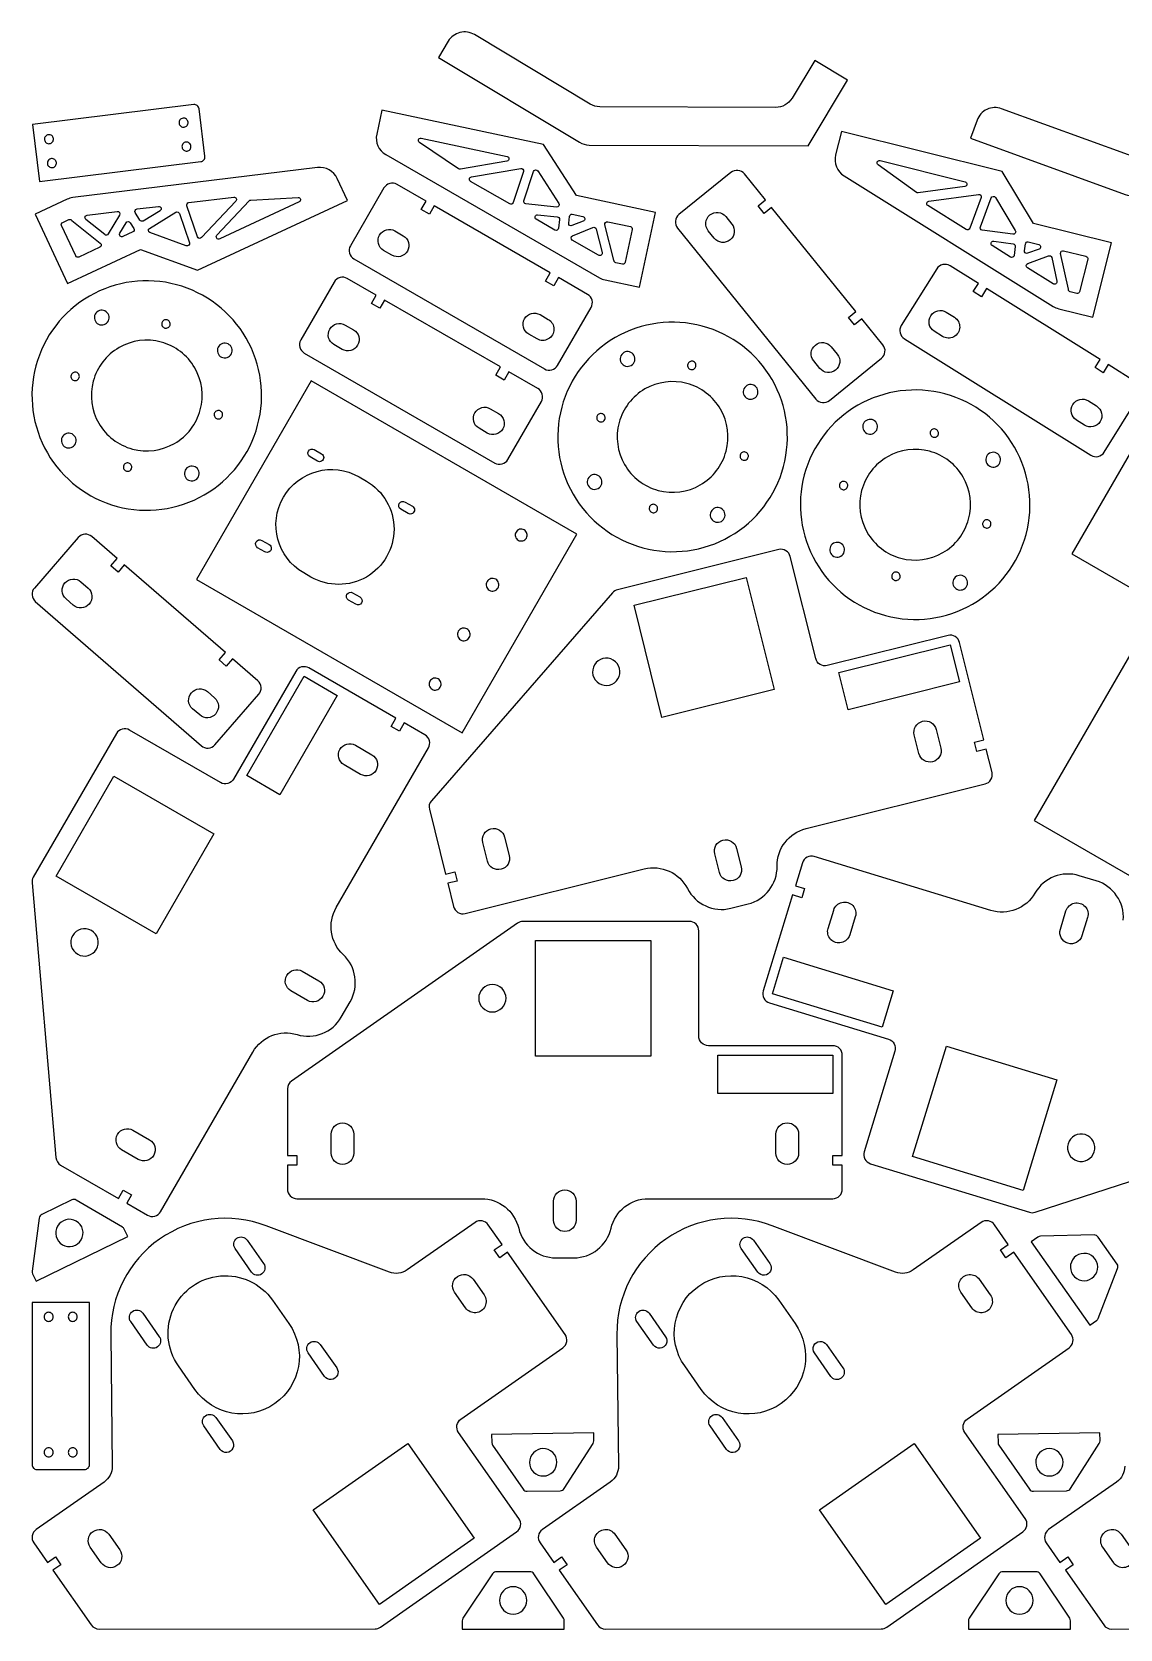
# Model space of a CAD drawing. Extents: x 1 to 47, y 1 to 42.8.
# Drawn here: x 1 to 29.43, y 1 to 42.76 of the extents above; entities that cross this region are included whole.
import ezdxf

# ---------------------------------------------------------------- set-up
doc = ezdxf.new("R2010")
doc.units = 0
doc.layers.get('0').update_dxf_attribs({"linetype": 'CONTINUOUS'})

msp = doc.modelspace()

# ---------------------------------------------------------------- linework, layer by layer
for points in [[(15.303, 39.871, 0.135229), (15.558, 39.799), (21.279, 39.78), (22.309, 41.494), (21.452, 42.009), (20.86, 41.025, -0.264187), (20.43, 40.783), (15.837, 40.798, -0.135229), (15.581, 40.87), (12.561, 42.685, 0.414214), (11.875, 42.513), (11.617, 42.085)], [(29.563, 38.51, 0.135229), (29.828, 38.489), (35.447, 39.561), (36.131, 41.44), (35.191, 41.782), (34.799, 40.704, -0.264187), (34.423, 40.383), (29.911, 39.522, -0.135229), (29.647, 39.544), (26.335, 40.749, 0.414214), (25.694, 40.45), (25.523, 39.98)], [(5.365, 40.746, 0.414214), (5.226, 40.855), (1.014, 40.338), (1.197, 38.849), (5.409, 39.366, 0.414214), (5.517, 39.505)], [(10.006, 40.086, 0.325034), (10.245, 39.549), (15.827, 36.33, 0.078598), (15.972, 36.274), (16.873, 36.082), (17.289, 38.039), (15.231, 38.476), (14.365, 39.81), (10.138, 40.709)], [(4.945, 40.501, 0.414214), (4.842, 40.369, 0.414214), (4.974, 40.267, 0.414214), (5.077, 40.398, 0.414214)], [(21.999, 39.539, 0.325034), (22.22, 38.994), (27.685, 35.582, 0.078598), (27.829, 35.521), (28.722, 35.298), (29.206, 37.239), (27.165, 37.748), (26.346, 39.111), (22.153, 40.157)], [(1.428, 40.069, 0.414214), (1.325, 39.938, 0.414214), (1.457, 39.835, 0.414214), (1.56, 39.966, 0.414214)], [(5.022, 39.876, 0.414214), (4.919, 39.744, 0.414214), (5.051, 39.641, 0.414214), (5.153, 39.773, 0.414214)], [(11.17, 39.978), (13.412, 39.502, -0.825776), (13.409, 39.379), (12.193, 39.169, -0.192603), (12.148, 39.179), (11.122, 39.865, -0.825776)], [(1.505, 39.444, 0.414214), (1.402, 39.312, 0.414214), (1.534, 39.21, 0.414214), (1.636, 39.341, 0.414214)], [(23.159, 39.391), (25.382, 38.836, -0.825776), (25.376, 38.714), (24.153, 38.546, -0.192603), (24.108, 38.557), (23.107, 39.279, -0.825776)], [(8.974, 38.927, 0.325034), (8.46, 39.212), (2.065, 38.424, 0.078598), (1.915, 38.381), (1.08, 37.992), (1.926, 36.179), (3.832, 37.068), (5.327, 36.524), (9.243, 38.35)], [(12.48, 38.965), (13.771, 39.188, -0.566507), (13.841, 39.107), (13.572, 38.294, -0.475117), (13.482, 38.259), (12.46, 38.849, -0.701639)], [(14.216, 39.121), (14.767, 38.274, -0.629433), (14.708, 38.177), (13.904, 38.258, -0.480048), (13.851, 38.34), (14.105, 39.107, -0.62898)], [(23.197, 34.224, 0.414214), (23.234, 34.575), (22.683, 35.255), (22.489, 35.098), (22.331, 35.292), (22.526, 35.45), (20.323, 38.17), (20.129, 38.012), (19.971, 38.207), (20.166, 38.364), (19.615, 39.044, 0.414214), (19.263, 39.081), (17.903, 37.98, 0.414214), (17.866, 37.628), (21.485, 33.159, 0.414214), (21.837, 33.122)], [(6.324, 38.333), (5.427, 37.378, -0.566507), (5.322, 37.401), (5.048, 38.212, -0.475117), (5.099, 38.294), (6.27, 38.438, -0.701639)], [(7.98, 38.312), (5.903, 37.344, -0.825776), (5.831, 37.443), (6.676, 38.343, -0.192603), (6.718, 38.362), (7.95, 38.431, -0.825776)], [(15.608, 35.554, 0.414214), (15.517, 35.895), (14.759, 36.333), (14.634, 36.116), (14.417, 36.241), (14.542, 36.458), (11.511, 38.208), (11.386, 37.991), (11.17, 38.116), (11.295, 38.333), (10.537, 38.77, 0.414214), (10.195, 38.679), (9.32, 37.163, 0.414214), (9.412, 36.821), (14.392, 33.946, 0.414214), (14.733, 34.038)], [(24.433, 38.332), (25.731, 38.51, -0.566507), (25.798, 38.426), (25.501, 37.624, -0.475117), (25.409, 37.592), (24.408, 38.217, -0.701639)], [(26.173, 38.428), (26.694, 37.562, -0.629433), (26.632, 37.468), (25.831, 37.576, -0.480048), (25.781, 37.66), (26.061, 38.417, -0.62898)], [(2.437, 37.966), (3.226, 38.063, -0.624399), (3.287, 37.969), (2.991, 37.475, -0.455339), (2.899, 37.458), (2.406, 37.855, -0.662834)], [(4.345, 38.081), (3.904, 37.813, -0.414214), (3.818, 37.834), (3.698, 38.032, -0.544232), (3.743, 38.127), (4.305, 38.196, -0.808155)], [(5.031, 37.164), (4.082, 37.509, -0.629433), (4.07, 37.621), (4.761, 38.041, -0.480048), (4.853, 38.007), (5.112, 37.242, -0.62898)], [(19.286, 37.734, -1), (18.827, 37.362), (18.67, 37.557, -1), (19.129, 37.928)], [(2.029, 37.838, 0.027645), (2.039, 37.829), (2.784, 37.23, -0.555307), (2.771, 37.125), (2.224, 36.87, -0.414214), (2.141, 36.9), (1.771, 37.693, -0.412327), (1.801, 37.776), (1.958, 37.851, -0.317837)], [(3.295, 37.495), (3.458, 37.768, -0.56492), (3.565, 37.769), (3.658, 37.615, -0.446533), (3.631, 37.526), (3.375, 37.406, -0.739278)], [(10.699, 37.429, -1), (10.404, 36.918), (10.188, 37.043, -1), (10.483, 37.554)], [(14.212, 37.976), (14.726, 37.924, -0.414214), (14.782, 37.856), (14.759, 37.625, -0.544232), (14.665, 37.577), (14.175, 37.86, -0.808155)], [(15.404, 37.811), (15.109, 37.692, -0.56492), (15.023, 37.756), (15.041, 37.934, -0.446533), (15.116, 37.989), (15.393, 37.93, -0.739278)], [(15.805, 36.919), (15.117, 37.316, -0.624399), (15.125, 37.428), (15.658, 37.645, -0.455339), (15.742, 37.602), (15.897, 36.989, -0.662834)], [(16.208, 36.775, 0.027645), (16.205, 36.789), (15.971, 37.715, -0.555307), (16.045, 37.792), (16.635, 37.666, -0.414214), (16.683, 37.592), (16.501, 36.736, -0.412327), (16.427, 36.688), (16.257, 36.723, -0.317837)], [(26.129, 37.284), (26.641, 37.214, -0.414214), (26.694, 37.144), (26.663, 36.913, -0.544232), (26.568, 36.869), (26.088, 37.169, -0.808155)], [(27.314, 37.077), (27.015, 36.968, -0.56492), (26.932, 37.035), (26.956, 37.213, -0.446533), (27.033, 37.265), (27.308, 37.197, -0.739278)], [(27.684, 36.172), (27.01, 36.593, -0.624399), (27.022, 36.704), (27.562, 36.902, -0.455339), (27.645, 36.857), (27.778, 36.238, -0.662834)], [(28.082, 36.014, 0.027645), (28.08, 36.028), (27.878, 36.962, -0.555307), (27.954, 37.036), (28.539, 36.89, -0.414214), (28.585, 36.814), (28.373, 35.964, -0.412327), (28.298, 35.919), (28.129, 35.96, -0.317837)], [(14.309, 33.093, 0.414214), (14.217, 33.434), (13.46, 33.872), (13.335, 33.655), (13.118, 33.78), (13.243, 33.997), (10.212, 35.747), (10.087, 35.53), (9.871, 35.655), (9.996, 35.872), (9.238, 36.309, 0.414214), (8.896, 36.218), (8.021, 34.702, 0.414214), (8.113, 34.361), (13.092, 31.486, 0.414214), (13.434, 31.577)], [(29.943, 33.251, 0.414214), (29.863, 33.595), (29.121, 34.059), (28.988, 33.847), (28.776, 33.98), (28.909, 34.192), (25.941, 36.046), (25.808, 35.834), (25.596, 35.967), (25.729, 36.179), (24.987, 36.642, 0.414214), (24.642, 36.563), (23.715, 35.079, 0.414214), (23.794, 34.734), (28.671, 31.687, 0.414214), (29.015, 31.767)], [(2.498, 35.848, 0.414214), (1.4, 31.75, 0.414214), (5.498, 30.652, 0.414214), (6.596, 34.75, 0.414214)], [(2.724, 35.456, 0.414214), (2.654, 35.192, 0.414214), (2.917, 35.121, 0.414214), (2.988, 35.385, 0.414214)], [(4.444, 35.217, 0.414214), (4.404, 35.066, 0.414214), (4.554, 35.026, 0.414214), (4.595, 35.176, 0.414214)], [(9.4, 34.969, -1), (9.105, 34.457), (8.888, 34.582, -1), (9.184, 35.094)], [(14.491, 35.24, -1), (14.196, 34.729), (13.979, 34.854, -1), (14.274, 35.365)], [(16.238, 34.765, 0.414214), (15.14, 30.667, 0.414214), (19.238, 29.569, 0.414214), (20.336, 33.667, 0.414214)], [(25.102, 35.297, -1), (24.789, 34.796), (24.577, 34.929, -1), (24.89, 35.429)], [(3.274, 34.504, 0.414214), (2.744, 32.526, 0.414214), (4.722, 31.996, 0.414214), (5.252, 33.974, 0.414214)], [(5.94, 34.594, 0.414214), (5.869, 34.33, 0.414214), (6.133, 34.26, 0.414214), (6.204, 34.523, 0.414214)], [(16.465, 34.373, 0.414214), (16.394, 34.109, 0.414214), (16.658, 34.039, 0.414214), (16.728, 34.302, 0.414214)], [(22.041, 34.332, -1), (21.583, 33.96), (21.425, 34.154, -1), (21.884, 34.526)], [(2.071, 33.847, 0.414214), (2.031, 33.696, 0.414214), (2.181, 33.656, 0.414214), (2.222, 33.806, 0.414214)], [(18.185, 34.134, 0.414214), (18.144, 33.984, 0.414214), (18.295, 33.943, 0.414214), (18.335, 34.094, 0.414214)], [(17.014, 33.421, 0.414214), (16.485, 31.444, 0.414214), (18.462, 30.914, 0.414214), (18.992, 32.891, 0.414214)], [(19.68, 33.511, 0.414214), (19.61, 33.248, 0.414214), (19.873, 33.177, 0.414214), (19.944, 33.441, 0.414214)], [(22.577, 32.994, 0.414214), (21.479, 28.896, 0.414214), (25.577, 27.798, 0.414214), (26.675, 31.896, 0.414214)], [(28.815, 32.977, -1), (28.502, 32.476), (28.29, 32.609, -1), (28.603, 33.11)], [(5.814, 32.844, 0.414214), (5.774, 32.693, 0.414214), (5.924, 32.653, 0.414214), (5.965, 32.803, 0.414214)], [(13.192, 32.78, -1), (12.896, 32.268), (12.68, 32.393, -1), (12.975, 32.905)], [(15.812, 32.764, 0.414214), (15.771, 32.614, 0.414214), (15.922, 32.573, 0.414214), (15.962, 32.724, 0.414214)], [(22.803, 32.601, 0.414214), (22.733, 32.338, 0.414214), (22.996, 32.267, 0.414214), (23.067, 32.531, 0.414214)], [(1.863, 32.24, 0.414214), (1.792, 31.976, 0.414214), (2.056, 31.906, 0.414214), (2.126, 32.169, 0.414214)], [(24.523, 32.362, 0.414214), (24.483, 32.212, 0.414214), (24.633, 32.172, 0.414214), (24.673, 32.322, 0.414214)], [(8.376, 31.836), (8.566, 31.726, -1), (8.456, 31.535), (8.265, 31.645, -1)], [(19.555, 31.761, 0.414214), (19.514, 31.611, 0.414214), (19.665, 31.571, 0.414214), (19.705, 31.721, 0.414214)], [(23.353, 31.649, 0.414214), (22.823, 29.672, 0.414214), (24.8, 29.142, 0.414214), (25.33, 31.119, 0.414214)], [(26.019, 31.74, 0.414214), (25.948, 31.476, 0.414214), (26.212, 31.405, 0.414214), (26.283, 31.669, 0.414214)], [(3.442, 31.474, 0.414214), (3.401, 31.323, 0.414214), (3.552, 31.283, 0.414214), (3.592, 31.433, 0.414214)], [(5.078, 31.378, 0.414214), (5.008, 31.115, 0.414214), (5.271, 31.044, 0.414214), (5.342, 31.308, 0.414214)], [(8.289, 28.505), (8.098, 28.615, -1), (9.546, 31.122), (9.736, 31.012, -1)], [(15.603, 31.157, 0.414214), (15.532, 30.894, 0.414214), (15.796, 30.823, 0.414214), (15.867, 31.087, 0.414214)], [(22.15, 30.992, 0.414214), (22.11, 30.842, 0.414214), (22.26, 30.802, 0.414214), (22.3, 30.952, 0.414214)], [(10.939, 30.356, -1), (10.829, 30.165), (10.638, 30.275, -1), (10.748, 30.466)], [(17.182, 30.391, 0.414214), (17.141, 30.241, 0.414214), (17.292, 30.201, 0.414214), (17.332, 30.351, 0.414214)], [(18.819, 30.296, 0.414214), (18.748, 30.032, 0.414214), (19.012, 29.961, 0.414214), (19.082, 30.225, 0.414214)], [(13.647, 29.681, 0.414214), (13.704, 29.468, 0.414214), (13.918, 29.525, 0.414214), (13.86, 29.738, 0.414214)], [(25.893, 29.989, 0.414214), (25.853, 29.839, 0.414214), (26.003, 29.799, 0.414214), (26.043, 29.949, 0.414214)], [(6.926, 25.438, 0.414214), (6.901, 25.79), (6.241, 26.364), (6.077, 26.176), (5.888, 26.34), (6.052, 26.528), (3.411, 28.825), (3.247, 28.636), (3.058, 28.8), (3.222, 28.989), (2.562, 29.563, 0.414214), (2.209, 29.538), (1.061, 28.217, 0.414214), (1.085, 27.865), (5.425, 24.092, 0.414214), (5.778, 24.117)], [(7.196, 29.353, -1), (7.086, 29.162), (6.895, 29.272, -1), (7.005, 29.463)], [(12.107, 20.557), (11.864, 20.497), (12.015, 19.89, 0.414214), (12.318, 19.708), (16.994, 20.874, -0.348756), (18.127, 20.359, 0.348756), (19.259, 19.844), (19.711, 19.957, 0.348756), (20.469, 20.943, -0.348756), (21.227, 21.929), (25.903, 23.095, 0.414214), (26.085, 23.398), (25.933, 24.004), (25.691, 23.944), (25.63, 24.187), (25.873, 24.247), (25.238, 26.794, 0.414214), (24.935, 26.976), (21.781, 26.19, -0.414214), (21.478, 26.372), (20.813, 29.04, 0.414214), (20.51, 29.222), (16.297, 28.172, 0.153714), (16.169, 28.094), (11.436, 22.657, 0.244906), (11.382, 22.432), (11.804, 20.739), (12.046, 20.8)], [(21.942, 29.386, 0.414214), (21.871, 29.122, 0.414214), (22.135, 29.051, 0.414214), (22.205, 29.315, 0.414214)], [(2.465, 28.216, -1), (2.078, 27.77), (1.889, 27.934, -1), (2.277, 28.38)], [(12.889, 28.387, 0.414214), (12.949, 28.16, 0.414214), (13.176, 28.221, 0.414214), (13.115, 28.448, 0.414214)], [(23.52, 28.619, 0.414214), (23.48, 28.469, 0.414214), (23.63, 28.429, 0.414214), (23.671, 28.579, 0.414214)], [(25.157, 28.524, 0.414214), (25.087, 28.26, 0.414214), (25.35, 28.19, 0.414214), (25.421, 28.453, 0.414214)], [(9.378, 28.093), (9.569, 27.983, -1), (9.459, 27.792), (9.268, 27.902, -1)], [(12.139, 27.088, 0.414214), (12.199, 26.861, 0.414214), (12.426, 26.922, 0.414214), (12.365, 27.149, 0.414214)], [(16.351, 26.114, 0.414214), (15.918, 26.374, 0.414214), (15.657, 25.941, 0.414214), (16.091, 25.681, 0.414214)], [(3.6, 12.349), (3.475, 12.133), (4.016, 11.82, 0.414214), (4.358, 11.912), (6.767, 16.085, -0.348756), (7.924, 16.542, 0.348756), (9.081, 16.999), (9.314, 17.402, 0.348756), (9.131, 18.633, -0.348756), (8.948, 19.863), (11.358, 24.036, 0.414214), (11.266, 24.378), (10.725, 24.69), (10.6, 24.474), (10.383, 24.599), (10.508, 24.815), (8.235, 26.128, 0.414214), (7.893, 26.036), (6.268, 23.222, -0.414214), (5.927, 23.13), (3.545, 24.505, 0.414214), (3.204, 24.414), (1.033, 20.654, 0.153714), (1, 20.507), (1.623, 13.325, 0.244906), (1.747, 13.13), (3.258, 12.258), (3.383, 12.474)], [(5.769, 25.344, -1), (5.382, 24.898), (5.193, 25.062, -1), (5.581, 25.508)], [(11.397, 25.784, 0.414214), (11.454, 25.571, 0.414214), (11.668, 25.628, 0.414214), (11.61, 25.841, 0.414214)], [(24.627, 24.518), (24.748, 24.032, -1), (24.175, 23.89), (24.054, 24.375, -1)], [(9.448, 24.107), (9.881, 23.857, -1), (9.586, 23.345), (9.153, 23.595, -1)], [(13.35, 21.706), (13.471, 21.221, -1), (12.898, 21.078), (12.777, 21.563, -1)], [(19.412, 21.411), (19.533, 20.926, -1), (18.96, 20.783), (18.839, 21.268, -1)], [(21.802, 19.32), (21.948, 19.798, -1), (22.513, 19.625), (22.367, 19.147, -1)], [(27.872, 19.297), (28.018, 19.775, -1), (28.583, 19.602), (28.436, 19.124, -1)], [(2.551, 19.263, 0.414214), (2.062, 19.132, 0.414214), (2.193, 18.643, 0.414214), (2.682, 18.774, 0.414214)], [(7.923, 13.127), (7.673, 13.127), (7.673, 12.502, 0.414214), (7.923, 12.252), (12.742, 12.252, -0.348756), (13.716, 11.478, 0.348756), (14.69, 10.705), (15.156, 10.705, 0.348756), (16.13, 11.478, -0.348756), (17.104, 12.252), (21.923, 12.252, 0.414214), (22.173, 12.502), (22.173, 13.127), (21.923, 13.127), (21.923, 13.377), (22.173, 13.377), (22.173, 16.002, 0.414214), (21.923, 16.252), (18.673, 16.252, -0.414214), (18.423, 16.502), (18.423, 19.252, 0.414214), (18.173, 19.502), (13.832, 19.502, 0.153714), (13.688, 19.457), (7.78, 15.326, 0.244906), (7.673, 15.121), (7.673, 13.377), (7.923, 13.377)], [(8.061, 18.198), (8.494, 17.948, -1), (8.198, 17.436), (7.765, 17.686, -1)], [(13.386, 17.492, 0.414214), (13.028, 17.849, 0.414214), (12.671, 17.492, 0.414214), (13.028, 17.134, 0.414214)], [(9.407, 13.941), (9.407, 13.441, -1), (8.817, 13.441), (8.817, 13.941, -1)], [(21.03, 13.941), (21.03, 13.441, -1), (20.439, 13.441), (20.439, 13.941, -1)], [(3.637, 14.042), (4.07, 13.792, -1), (3.775, 13.28), (3.342, 13.53, -1)], [(28.074, 13.689, 0.414214), (28.311, 13.242, 0.414214), (28.757, 13.48, 0.414214), (28.52, 13.926, 0.414214)], [(3.41, 11.457, 0.148069), (3.36, 11.51), (2.154, 12.215, 0.250765), (2.036, 12.22), (1.258, 11.84, 0.250765), (1.188, 11.744), (1.001, 10.359, 0.148069), (1.013, 10.288), (1.106, 10.097), (3.503, 11.266)], [(15.219, 12.188), (15.219, 11.688, -1), (14.628, 11.688), (14.628, 12.188, -1)], [(13.425, 10.853), (13.22, 10.709), (13.077, 10.914), (13.282, 11.057), (12.923, 11.569, 0.414214), (12.575, 11.631), (10.8, 10.388, -0.24781), (10.337, 10.33), (7.114, 11.546, 0.528048), (3.055, 8.704), (3.095, 5.259, -0.24781), (2.882, 4.844), (1.107, 3.601, 0.414214), (1.046, 3.253), (1.404, 2.741), (1.609, 2.884), (1.752, 2.679), (1.547, 2.536), (2.548, 1.107, 0.244911), (2.753, 1), (9.962, 1.006, 0.15371), (10.106, 1.051), (13.662, 3.541, 0.414214), (13.723, 3.889), (12.146, 6.142, -0.414214), (12.207, 6.49), (14.869, 8.354, 0.414214), (14.931, 8.702)], [(2.297, 11.513, 0.414214), (1.819, 11.677, 0.414214), (1.654, 11.199, 0.414214), (2.132, 11.035, 0.414214)], [(26.654, 10.853), (26.449, 10.709), (26.305, 10.914), (26.51, 11.057), (26.152, 11.569, 0.414214), (25.803, 11.631), (24.028, 10.388, -0.24781), (23.565, 10.33), (20.342, 11.546, 0.528048), (16.283, 8.704), (16.324, 5.259, -0.24781), (16.11, 4.844), (14.335, 3.601, 0.414214), (14.274, 3.253), (14.632, 2.741), (14.837, 2.884), (14.981, 2.679), (14.776, 2.536), (15.777, 1.107, 0.244911), (15.982, 1), (23.191, 1.006, 0.15371), (23.334, 1.051), (26.89, 3.541, 0.414214), (26.951, 3.889), (25.374, 6.142, -0.414214), (25.436, 6.49), (28.098, 8.354, 0.414214), (28.159, 8.702)], [(28.815, 9.064, 0.148069), (28.86, 9.121), (29.368, 10.423, 0.250765), (29.354, 10.541), (28.857, 11.25, 0.250765), (28.752, 11.303), (27.355, 11.271, 0.148069), (27.286, 11.249), (27.112, 11.127), (28.642, 8.943)], [(7.052, 10.553, -1), (6.735, 10.332), (6.306, 10.947, -1), (6.622, 11.168)], [(20.28, 10.553, -1), (19.964, 10.332), (19.534, 10.947, -1), (19.85, 11.168)], [(28.696, 10.172, 0.414214), (28.784, 10.67, 0.414214), (28.286, 10.758, 0.414214), (28.198, 10.26, 0.414214)], [(4.826, 7.878, -1), (7.283, 9.599), (7.714, 8.985, -1), (5.256, 7.264)], [(12.328, 9.396), (12.041, 9.806, -1), (12.525, 10.144), (12.812, 9.735, -1)], [(18.054, 7.878, -1), (20.512, 9.599), (20.942, 8.985, -1), (18.484, 7.264)], [(25.556, 9.396), (25.27, 9.806, -1), (25.753, 10.144), (26.04, 9.735, -1)], [(2.375, 5.173, 0.414214), (2.5, 5.298), (2.5, 9.541), (1, 9.541), (1, 5.298, 0.414214), (1.125, 5.173)], [(1.553, 9.163, 0.414214), (1.435, 9.281, 0.414214), (1.317, 9.163, 0.414214), (1.435, 9.045, 0.414214)], [(2.183, 9.163, 0.414214), (2.065, 9.281, 0.414214), (1.947, 9.163, 0.414214), (2.065, 9.045, 0.414214)], [(4.325, 8.644, -1), (4.008, 8.423), (3.578, 9.037, -1), (3.895, 9.259)], [(17.553, 8.644, -1), (17.237, 8.423), (16.807, 9.037, -1), (17.123, 9.259)], [(8.961, 7.826, -1), (8.645, 7.605), (8.215, 8.219, -1), (8.531, 8.44)], [(22.19, 7.826, -1), (21.873, 7.605), (21.443, 8.219, -1), (21.759, 8.44)], [(6.234, 5.917, -1), (5.918, 5.696), (5.488, 6.31, -1), (5.804, 6.531)], [(19.462, 5.917, -1), (19.146, 5.696), (18.716, 6.31, -1), (19.032, 6.531)], [(13.014, 5.874, 0.148069), (13.036, 5.805), (13.831, 4.656, 0.250765), (13.936, 4.602), (14.802, 4.618, 0.250765), (14.905, 4.675), (15.66, 5.851, 0.148069), (15.68, 5.921), (15.676, 6.133), (13.01, 6.086)], [(26.242, 5.874, 0.148069), (26.264, 5.805), (27.06, 4.656, 0.250765), (27.165, 4.602), (28.031, 4.618, 0.250765), (28.134, 4.675), (28.889, 5.851, 0.148069), (28.908, 5.921), (28.905, 6.133), (26.238, 6.086)], [(1.553, 5.62, 0.414214), (1.435, 5.738, 0.414214), (1.317, 5.62, 0.414214), (1.435, 5.502, 0.414214)], [(2.183, 5.62, 0.414214), (2.065, 5.738, 0.414214), (1.947, 5.62, 0.414214), (2.065, 5.502, 0.414214)], [(13.999, 5.354, 0.414214), (14.362, 5.002, 0.414214), (14.714, 5.366, 0.414214), (14.35, 5.717, 0.414214)], [(27.227, 5.354, 0.414214), (27.591, 5.002, 0.414214), (27.942, 5.366, 0.414214), (27.578, 5.717, 0.414214)], [(2.808, 2.73), (2.521, 3.139, -1), (3.005, 3.478), (3.292, 3.069, -1)], [(16.036, 2.73), (15.749, 3.139, -1), (16.233, 3.478), (16.52, 3.069, -1)], [(29.265, 2.73), (28.978, 3.139, -1), (29.462, 3.478), (29.748, 3.069, -1)], [(14.907, 1.212, 0.148069), (14.886, 1.281), (14.111, 2.444, 0.250765), (14.007, 2.5), (13.14, 2.5, 0.250765), (13.036, 2.444), (12.261, 1.281, 0.148069), (12.24, 1.212), (12.24, 1), (14.907, 1)], [(13.931, 1.75, 0.414214), (13.573, 2.108, 0.414214), (13.216, 1.75, 0.414214), (13.573, 1.392, 0.414214)], [(28.135, 1.212, 0.148069), (28.114, 1.281), (27.339, 2.444, 0.250765), (27.235, 2.5), (26.369, 2.5, 0.250765), (26.265, 2.444), (25.489, 1.281, 0.148069), (25.469, 1.212), (25.469, 1), (28.135, 1)], [(27.159, 1.75, 0.414214), (26.802, 2.108, 0.414214), (26.444, 1.75, 0.414214), (26.802, 1.392, 0.414214)]]:
    msp.add_lwpolyline(points, format="xyb", close=True)
for points in [[(35.114, 25.101), (38.114, 30.297), (31.172, 34.305), (28.172, 29.109)], [(12.24, 24.432), (15.24, 29.628), (8.298, 33.636), (5.298, 28.44)], [(16.73, 27.765), (19.661, 28.495), (20.391, 25.565), (17.461, 24.834)], [(27.187, 22.139), (34.332, 18.014), (37.332, 23.21), (30.187, 27.335)], [(22.084, 26.008), (24.995, 26.734), (25.237, 25.763), (22.326, 25.037)], [(6.61, 23.313), (8.11, 25.911), (8.976, 25.411), (7.476, 22.813)], [(1.627, 20.682), (3.137, 23.298), (5.752, 21.788), (4.242, 19.172)], [(14.153, 19.002), (17.173, 19.002), (17.173, 15.982), (14.153, 15.982)], [(23.214, 16.733), (20.345, 17.61), (20.637, 18.566), (23.506, 17.689)], [(18.923, 16.002), (21.923, 16.002), (21.923, 15.002), (18.923, 15.002)], [(26.898, 12.469), (24.01, 13.352), (24.893, 16.24), (27.781, 15.357)], [(10.082, 1.645), (8.35, 4.119), (10.824, 5.851), (12.556, 3.377)], [(23.31, 1.645), (21.578, 4.119), (24.052, 5.851), (25.784, 3.377)]]:
    msp.add_lwpolyline(points, close=True)
for points in [[(29.516, 19.536, 0.348756), (28.81, 20.561), (28.365, 20.697, 0.348756), (27.207, 20.242, -0.348756), (26.05, 19.787), (21.441, 21.196, 0.414214), (21.129, 21.03), (20.946, 20.432), (21.185, 20.359), (21.112, 20.12), (20.873, 20.193), (20.106, 17.683, 0.414214), (20.272, 17.371), (23.38, 16.421, -0.414214), (23.546, 16.108), (22.742, 13.479, 0.414214), (22.908, 13.166), (27.06, 11.897, 0.153714), (27.21, 11.898), (34.068, 14.121, 0.244906)], [(29.552, 5.259, -0.24781), (29.339, 4.844), (27.564, 3.601, 0.414214), (27.502, 3.253), (27.861, 2.741), (28.066, 2.884), (28.209, 2.679), (28.004, 2.536), (29.005, 1.107, 0.244911), (29.21, 1), (36.419, 1.006, 0.15371)]]:
    msp.add_lwpolyline(points, format="xyb")

doc.saveas('drawing.dxf')
